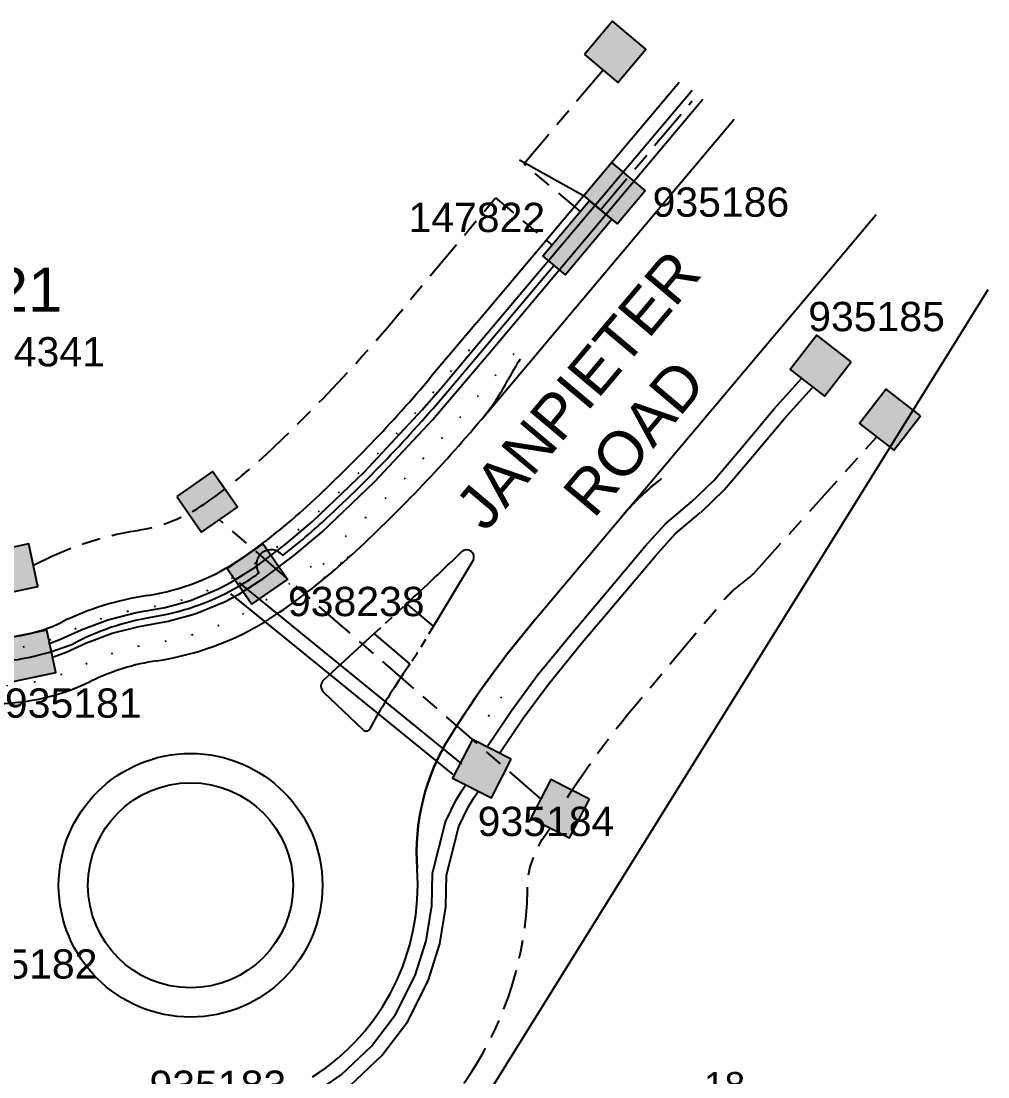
# Model space of a CAD drawing. Header units: metres. Extents: x 305809 to 306184, y 6275996 to 6276634.
# Drawn here: x 306118.3 to 306184.3, y 6276413.2 to 6276485.3 of the extents above; entities that cross this region are included whole.
import ezdxf
from ezdxf.enums import TextEntityAlignment as Align

# ---------------------------------------------------------------- set-up
doc = ezdxf.new("R2010")
doc.units = ezdxf.units.M
doc.header["$LTSCALE"] = 0.7
for name, pattern in [('Cable Exist UG', [8.2, 4, -1.2, 1.8, -1.2]), ('Dash', [5, 3, -2]), ('DOT', [6.35, 0, -6.35])]:
    doc.linetypes.add(name, pattern=pattern)
doc.layers.get('0').update_dxf_attribs({"color": 6})
for name, color, linetype in [('_User Miscellaneous1', 3, 'Continuous'), ('_User Miscellaneous11', 7, 'Continuous'), ('_User Miscellaneous3', 11, 'Continuous'), ('_User Miscellaneous6', 7, 'Continuous'), ('_User Miscellaneous7', 150, 'Continuous'), ('_User Miscellaneous8', 7, 'Continuous'), ('_User_SL_Exist', 7, 'Continuous'), ('Cadastre Developer_SP_EXT', 4, 'Continuous'), ('Cadastre Land Parcels_SP_EXT', 4, 'Continuous'), ('Cadastre Roads_SP_EXT', 8, 'Continuous'), ('Cadastre Roads_SP_NEW', 8, 'Continuous'), ('Mains_LV_NEW_T84', 2, 'Continuous'), ('SupportsUG_SP_LV_EXT', 7, 'Continuous'), ('SupportsUG_SP_LV_SL_EXT', 7, 'Continuous'), ('UG_Details_SP_MISC', 7, 'Continuous')]:
    doc.layers.add(name, color=color, linetype=linetype)
doc.styles.add('ARIAL', font='arial.ttf', dxfattribs={"height": 2})
doc.styles.add('ARIAL 3.0', font='arial.ttf', dxfattribs={"height": 3})
doc.styles.add('COLUMN_LABEL', font='arial.ttf')
doc.styles.add('POLE_LABEL', font='arial.ttf')
doc.styles.get("Standard").update_dxf_attribs({"font": 'arial.ttf'})
doc.styles.add('style1', font='iso3098b.shx')
doc.linetypes.add('Cable New UG', pattern='A,8,-1,["x",style1,S=3.5,R=0,X=0.35,Y=-1],-3.5', length=12.5)

# ---------------------------------------------------------------- blocks, each defined once
blk = doc.blocks.new('COLUMN_EXT')
at = {"layer": '_User Miscellaneous7'}
blk.add_hatch(color=256, dxfattribs=at).paths.add_polyline_path([(-7.48500000000015, 1.484999999999892), (-7.48500000000015, -1.485000000000078), (-4.515000000000038, -1.485000000000078), (-4.515000000000038, 1.484999999999892)])
at = {"layer": '_User Miscellaneous8'}
blk.add_hatch(color=256, dxfattribs=at).paths.add_polyline_path([(-1.48500000000015, 1.484999999999891), (-1.48500000000015, -1.485000000000079), (1.484999999999962, -1.485000000000079), (1.484999999999962, 1.484999999999891)])
at = {"layer": '_User Miscellaneous7'}
blk.add_lwpolyline([(-7.48500000000015, -1.485000000000078), (-4.515000000000038, -1.485000000000078), (-4.515000000000038, 1.484999999999892), (-7.48500000000015, 1.484999999999892)], close=True, dxfattribs=at)
at = {"layer": '_User Miscellaneous8'}
blk.add_lwpolyline([(-1.485000000000149, -1.485000000000079), (1.484999999999962, -1.485000000000079), (1.484999999999962, 1.484999999999891), (-1.485000000000149, 1.484999999999891)], close=True, dxfattribs=at)
at = {"flags": 9}
for tag, style, p in [('STRUCTURE_PLANT_NUMBER', 'POLE_LABEL', (1.813241310185049, 0.03081449384793444)), ('STREET_CODE', 'COLUMN_LABEL', (1.813241310185049, -0.2))]:
    blk.add_attdef(tag, text='', height=0.2, dxfattribs=dict(at, style=style)).set_placement(p, align=Align.MIDDLE_LEFT)
for tag, p in [('STATE', (1.813241310185049, -0.8)), ('OWNED_BY', (1.813241310185049, -0.6000000000000001)), ('COLUMN_TYPE', (1.813241310185049, -0.3999999999999999)), ('USAGE', (1.813241310185049, -1)), ('LEGEND', (1.813241310185049, -1.2)), ('LOCATION', (1.813241310185049, -1.4)), ('STREETNAME', (1.813241310185049, -1.6)), ('SUBURB', (1.813241310185049, -1.8)), ('NOTES', (1.813241310185049, -2))]:
    blk.add_attdef(tag, text='', height=0.2, dxfattribs=at).set_placement(p, align=Align.MIDDLE_LEFT)
at = {"flags": 1}
blk.add_attdef('Z', (1.813241310185049, -2.350910900690394), '', height=0.2, dxfattribs=at)
at = {"layer": '_User Miscellaneous6', "style": 'ARIAL', "flags": 8}
blk.add_attdef('ASSET_NUM', text='', height=2, dxfattribs=at).set_placement((2, 2), align=Align.MIDDLE_LEFT)
blk = doc.blocks.new('A$C7DAD38F0')
at = {"layer": '_User Miscellaneous11', "color": 3, "style": 'ARIAL'}
blk.add_attdef('DRG_NO', text='', height=2, dxfattribs=at).set_placement((0, -4.234356815353749), align=Align.MIDDLE_CENTER)
at = {"layer": '_User Miscellaneous6', "color": 2, "style": 'ARIAL 3.0'}
blk.add_attdef('URS___', text='', height=3, dxfattribs=at).set_placement((0, 0), align=Align.MIDDLE_CENTER)
blk = doc.blocks.new('*U151')
at = {"layer": '_User Miscellaneous7'}
blk.add_hatch(color=256, dxfattribs=at).paths.add_polyline_path([(-1.484999999999982, -7.485000000000056), (1.484999999999988, -7.485000000000054), (1.484999999999986, -4.514999999999943), (-1.484999999999983, -4.514999999999945)])
at = {"layer": '_User Miscellaneous8'}
blk.add_hatch(color=256, dxfattribs=at).paths.add_polyline_path([(-1.484999999999984, -1.485000000000056), (1.484999999999986, -1.485000000000055), (1.484999999999985, 1.485000000000056), (-1.484999999999985, 1.485000000000055)])
at = {"layer": '_User Miscellaneous7'}
blk.add_lwpolyline([(1.484999999999988, -7.485000000000054), (1.484999999999986, -4.514999999999943), (-1.484999999999983, -4.514999999999945), (-1.484999999999982, -7.485000000000056)], close=True, dxfattribs=at)
at = {"layer": '_User Miscellaneous8'}
blk.add_lwpolyline([(1.484999999999986, -1.485000000000055), (1.484999999999985, 1.485000000000056), (-1.484999999999985, 1.485000000000055), (-1.484999999999984, -1.485000000000056)], close=True, dxfattribs=at)
at = {"flags": 9}
for tag, style, p in [('STRUCTURE_PLANT_NUMBER', 'POLE_LABEL', (1.813241310185143, 0.03081449384802815)), ('STREET_CODE', 'COLUMN_LABEL', (1.813241310185143, -0.1999999999999063))]:
    blk.add_attdef(tag, text='', height=0.2, dxfattribs=dict(at, style=style)).set_placement(p, align=Align.MIDDLE_LEFT)
for tag, p in [('STATE', (1.813241310185143, -0.7999999999999063)), ('OWNED_BY', (1.813241310185143, -0.5999999999999064)), ('COLUMN_TYPE', (1.813241310185143, -0.3999999999999062)), ('USAGE', (1.813241310185143, -0.9999999999999063)), ('LEGEND', (1.813241310185143, -1.199999999999906)), ('LOCATION', (1.813241310185143, -1.399999999999906)), ('STREETNAME', (1.813241310185143, -1.599999999999906)), ('SUBURB', (1.813241310185143, -1.799999999999906)), ('NOTES', (1.813241310185143, -1.999999999999906))]:
    blk.add_attdef(tag, text='', height=0.2, dxfattribs=at).set_placement(p, align=Align.MIDDLE_LEFT)
at = {"flags": 1}
blk.add_attdef('Z', (1.813241310185143, -2.3509109006903), '', height=0.2, dxfattribs=at)
at = {"layer": '_User Miscellaneous6', "style": 'ARIAL', "flags": 8}
blk.add_attdef('ASSET_NUM', text='', height=2, dxfattribs=at).set_placement((2.000000000000094, 2.000000000000094), align=Align.MIDDLE_LEFT)
blk = doc.blocks.new('*U152')
at = {"layer": '_User Miscellaneous7'}
blk.add_hatch(color=256, dxfattribs=at).paths.add_polyline_path([(-8.91222095133221, -7.65335383901979), (-5.942220951332241, -7.653353839019788), (-5.942220951332243, -4.683353839019676), (-8.912220951332213, -4.683353839019678)])
at = {"layer": '_User Miscellaneous8'}
blk.add_hatch(color=256, dxfattribs=at).paths.add_polyline_path([(-1.484999999999984, -1.485000000000056), (1.484999999999986, -1.485000000000055), (1.484999999999985, 1.485000000000056), (-1.484999999999985, 1.485000000000055)])
at = {"layer": '_User Miscellaneous7'}
blk.add_lwpolyline([(-5.942220951332241, -7.653353839019788), (-5.942220951332243, -4.683353839019676), (-8.912220951332213, -4.683353839019678), (-8.91222095133221, -7.65335383901979)], close=True, dxfattribs=at)
at = {"layer": '_User Miscellaneous8'}
blk.add_lwpolyline([(1.484999999999986, -1.485000000000055), (1.484999999999985, 1.485000000000056), (-1.484999999999985, 1.485000000000055), (-1.484999999999984, -1.485000000000056)], close=True, dxfattribs=at)
at = {"flags": 9}
for tag, style, p in [('STRUCTURE_PLANT_NUMBER', 'POLE_LABEL', (1.813241310185143, 0.03081449384802815)), ('STREET_CODE', 'COLUMN_LABEL', (1.813241310185143, -0.1999999999999063))]:
    blk.add_attdef(tag, text='', height=0.2, dxfattribs=dict(at, style=style)).set_placement(p, align=Align.MIDDLE_LEFT)
for tag, p in [('STATE', (1.813241310185143, -0.7999999999999063)), ('OWNED_BY', (1.813241310185143, -0.5999999999999064)), ('COLUMN_TYPE', (1.813241310185143, -0.3999999999999062)), ('USAGE', (1.813241310185143, -0.9999999999999063)), ('LEGEND', (1.813241310185143, -1.199999999999906)), ('LOCATION', (1.813241310185143, -1.399999999999906)), ('STREETNAME', (1.813241310185143, -1.599999999999906)), ('SUBURB', (1.813241310185143, -1.799999999999906)), ('NOTES', (1.813241310185143, -1.999999999999906))]:
    blk.add_attdef(tag, text='', height=0.2, dxfattribs=at).set_placement(p, align=Align.MIDDLE_LEFT)
at = {"flags": 1}
blk.add_attdef('Z', (1.813241310185143, -2.3509109006903), '', height=0.2, dxfattribs=at)
at = {"layer": '_User Miscellaneous6', "style": 'ARIAL', "flags": 8}
blk.add_attdef('ASSET_NUM', text='', height=2, dxfattribs=at).set_placement((2.000000000000094, 2.000000000000094), align=Align.MIDDLE_LEFT)
blk = doc.blocks.new('PILLAR_EXT')
blk.add_hatch(color=256).paths.add_polyline_path([(-2.475, 2.490000000000014), (-2.475, 0.509999999999986), (2.475, 0.509999999999986), (2.475, 2.490000000000014)])
blk.add_lwpolyline([(-2.475, 0.509999999999986), (2.475, 0.509999999999986), (2.475, 2.490000000000014), (-2.475, 2.490000000000014)], close=True)
for tag, p, flags in [('OWNED_BY', (0, 1.299999999999906), 9), ('STATE', (0, 1.099999999999906), 9), ('SUPPORT_TYPE', (0, 0.8999999999999062), 9), ('USAGE', (0, 0.6999999999999063), 9), ('LEGEND', (0, 0.4999999999999063), 9), ('LOCATION', (0, 0.2999999999999063), 9), ('NOTES', (0, 0.09999999999990639), 9), ('PARENT', (0, -0.1000000000000936), 9), ('STREETNAME', (0, -0.3000000000000935), 9), ('SUBURB', (0, -0.5000000000000935), 1)]:
    blk.add_attdef(tag, p, '', height=0.2, dxfattribs=dict(flags=flags))
at = {"layer": '_User Miscellaneous6', "style": 'ARIAL', "flags": 8}
blk.add_attdef('ASSET_NUM', text='', height=2, dxfattribs=at).set_placement((1.5, 7.499999999999906), align=Align.TOP_LEFT)

msp = doc.modelspace()

# ---------------------------------------------------------------- linework, layer by layer
at = {"layer": '_User Miscellaneous3', "color": 2, "linetype": 'DOT', "ltscale": 0.4}
for p, q in [((306140.2014567925, 6276448.276679833), (306139.2729770946, 6276449.058219676)), ((306139.044601213, 6276447.289792649), (306138.1107389324, 6276448.075863234)), ((306151.1161637409, 6276439.089318636), (306149.9648899017, 6276440.058393541)), ((306150.2561725081, 6276437.852548428), (306149.1026089145, 6276438.823550713))]:
    msp.add_line(p, q, dxfattribs=at)
at = {"layer": '_User Miscellaneous3', "color": 2, "linetype": 'DOT', "ltscale": 0.4, "flags": 128}
for points in [[(306066.3854468791, 6276457.648838995), (306099.8418099422, 6276446.151904363, 0.02944292185190946), (306110.7564084923, 6276443.106173364, 0.04204473499533939), (306115.9673103185, 6276442.429048727, 0.1256120276477948), (306121.4400441298, 6276443.56543289, -0.07654266054829033), (306127.0200289603, 6276445.302921467, 0.1139619496459761), (306133.842609717, 6276447.996514506, 0.03507414391059647), (306138.3675795756, 6276451.604216407, 0.03201196402138209), (306146.8859782115, 6276460.502502515), (306150.0058665226, 6276464.209664275)], [(306151.9186356117, 6276462.599908264), (306148.7987473006, 6276458.892746504, -0.03201196402031801), (306140.0592064363, 6276449.763456085, -0.006028640453838367), (306139.2729770948, 6276449.058219676)], [(306138.1107389328, 6276448.075863234, -0.02034760221278297), (306135.2603279909, 6276445.937370291, -0.1139619496469988), (306127.3913391421, 6276442.830649486, 0.07654266054718757), (306122.5379148367, 6276441.319396401, -0.1256120276468813), (306115.8543992082, 6276439.931599813, -0.03241042200506566), (306111.5035535498, 6276440.41203555)]]:
    msp.add_lwpolyline(points, format="xyb", dxfattribs=at)
msp.add_lwpolyline([(306140.6530934247, 6276448.680782751), (306139.5811418043, 6276448.798824668), (306138.422124201, 6276447.813757348), (306138.5706404622, 6276446.904480867)], dxfattribs=at)
at = {"layer": '_User_SL_Exist', "linetype": 'Cable Exist UG', "flags": 128}
for points in [[(306158.0150339389, 6276481.969188942), (306152.6090253223, 6276475.533791772), (306156.4600741116, 6276472.302374856)], [(306157.8445411732, 6276472.413440811), (306164.0971267706, 6276479.864974556)], [(306168.2786827136, 6276447.576649613), (306176.6842439944, 6276456.93728679)], [(306153.7683633585, 6276432.221187823), (306131.8449115998, 6276451.271819687)]]:
    msp.add_lwpolyline(points, dxfattribs=at)
for points in [[(306119.1484524646, 6276448.159427934, -0.08188631604302132), (306126.2328513721, 6276450.544138066, 0.1139619496529647), (306130.8370469765, 6276452.361900239, 0.03507414402957992), (306134.7813306401, 6276455.506628298, 0.03720781425738631), (306145.2817696752, 6276466.794291002), (306150.6806616327, 6276473.235659764), (306154.5317104217, 6276470.004242847)], [(306155.5815968591, 6276432.307499828, -0.03229520202403562), (306160.2511090144, 6276438.644785749), (306166.3041463682, 6276445.837219059, -0.05416461589637113), (306167.2409819256, 6276446.732979345, 0.01393385898463423), (306168.2786827136, 6276447.576649613, 0.01393385898463423)], [(306139.9275516705, 6276405.37396977, 0.2855142789710522), (306152.867111745, 6276426.77481956, -0.1218294929659025), (306154.4130606431, 6276430.222484391, -0.1138886810383071)]]:
    msp.add_lwpolyline(points, format="xyb", dxfattribs=at)
at = {"layer": 'Cadastre Developer_SP_EXT'}
for p, q in [((306149.3937804141, 6276464.724786198), (306163.2040525469, 6276481.134640539)), ((306156.6839843321, 6276473.387264624), (306152.3073678253, 6276475.804955248)), ((306184.2700890807, 6276466.962787086), (306146.9554545645, 6276406.910536568)), ((306149.3937804141, 6276464.724786198), (306146.273892103, 6276461.017624438))]:
    msp.add_line(p, q, dxfattribs=at)
for centre, radius, start, end in [((306073.2061128974, 6276522.510304018), 95.5, 312.5824715666998, 319.9165686914076), ((306110.421903835, 6276482.013576929), 40.5, 304.5473637082603, 312.5824715666998), ((306124.5990865725, 6276461.422134784), 15.5, 278.5414040960382, 304.5473637082603), ((306129.8716911586, 6276426.31587265), 20.00000000240099, 98.54140408944211, 116.0495508276497), ((306116.4776685356, 6276453.717517821), 10.5, 267.4113874104651, 296.0495508276497)]:
    msp.add_arc(centre, radius, start, end, dxfattribs=at)
at = {"layer": 'Cadastre Roads_SP_EXT'}
for p, q in [((306149.7191903846, 6276458.122813687), (306166.95942519, 6276478.608271107)), ((306159.4181773599, 6276451.632340937), (306176.639942122, 6276472.095851597)), ((306153.3651402938, 6276444.439907385), (306159.418177647, 6276451.632340694)), ((306149.1360094524, 6276448.458074497), (306146.4420423816, 6276444.004050539)), ((306146.4420423814, 6276444.004050539), (306144.6197966587, 6276445.537910286)), ((306138.9638222283, 6276440.350581758), (306142.3906753049, 6276443.492933172)), ((306144.838916507, 6276441.432147085), (306142.3906753051, 6276443.492933172)), ((306141.6428993367, 6276436.929089273), (306138.9567824224, 6276439.47269433))]:
    msp.add_line(p, q, dxfattribs=at)
at = {"layer": 'Cadastre Roads_SP_EXT', "linetype": 'Dash', "ltscale": 0.3}
for p, q in [((306142.3906753049, 6276443.492933172), (306144.6197966644, 6276445.537910282)), ((306146.4420423816, 6276444.004050539), (306145.316448355, 6276442.143069083))]:
    msp.add_line(p, q, dxfattribs=at)
at = {"layer": 'Cadastre Roads_SP_EXT'}
for centre, radius in [((306129.8716911583, 6276426.315872656), 9), ((306129.8716911657, 6276426.315872654), 6.99999999993671)]:
    msp.add_circle(centre, radius, dxfattribs=at)
for centre, radius, start, end in [((306164.806540084, 6276453.841740006), 14.99999997612557, 146.0305910038356, 152.3181478322294), ((306138.2402623458, 6276467.778896232), 15.00019063345821, 319.9157010201957, 332.3171981250241), ((306073.2061128962, 6276522.510304016), 99.99999999969296, 312.5824715414897, 319.9165687108278), ((306170.8948099661, 6276441.973826959), 14.9999992319308, 127.5151805207267, 139.9166776940699), ((306110.4219038411, 6276482.013576929), 44.9999999961905, 304.5473637075317, 312.5824715342877), ((306009.0664050262, 6276592.593338928), 200.0000526975674, 312.6693768430734, 314.1442751049253), ((306148.7081790332, 6276448.716842989), 0.4999999999414828, 328.8328182615836, 134.1442587692463), ((306124.5990865706, 6276461.422134784), 20.00000000072383, 278.5414041081132, 304.5473637187031), ((306206.9226747897, 6276399.366739106), 69.9999999996879, 139.9165687094837, 147.9780362145343), ((306129.8716911555, 6276426.315872651), 15.50000000059381, 98.54140409214797, 116.0495508363586), ((306311.1000709907, 6276330.269075388), 199.9999999983237, 146.2331069730628, 146.8636892875368), ((306116.4776685354, 6276453.717517822), 15.00000000026781, 267.4113874116135, 296.0495508462832), ((306139.3693319906, 6276439.908358023), 0.599999999408161, 132.5201616776943, 226.5609448429496), ((306168.7467526558, 6276423.196642605), 30.00000002847338, 146.8636892919122, 152.5867405840023), ((306141.8491741205, 6276437.14692112), 0.2999999996449961, 226.5609448792736, 332.5867407069437), ((306160.291205598, 6276428.530176505), 15.00000000000501, 147.978036212695, 184.163343643877), ((306129.8716911588, 6276426.315872655), 15.500000004386, 302.4596072988804, 4.163343646298255)]:
    msp.add_arc(centre, radius, start, end, dxfattribs=at)
at = {"layer": 'Cadastre Roads_SP_EXT', "linetype": 'Dash', "ltscale": 0.3}
msp.add_arc((306311.1000710257, 6276330.26907544), 199.9999999984179, 145.9877619616243, 146.2331069910537, dxfattribs=at)
at = {"layer": 'Cadastre Roads_SP_NEW', "flags": 128}
msp.add_lwpolyline([(306138.1906170496, 6276413.237437269, 0.2759329284456453), (306145.3307886628, 6276427.441174612, -0.1592133860076983), (306147.5735321818, 6276436.483841252, -0.03518930166219814), (306153.3651402938, 6276444.439907385), (306159.418177647, 6276451.632340694, -0.0541646159002412), (306161.7602363339, 6276453.871706665, 0.005804596323393882), (306162.0339960523, 6276454.086981977, 0.005804596323393882)], format="xyb", dxfattribs=at)
at = {"layer": 'Mains_LV_NEW_T84', "color": 2, "linetype": 'Cable New UG', "flags": 128}
for points in [[(306136.1566632901, 6276448.821376704, 0.02092578707681432), (306138.841235108, 6276451.088803527, 0.03201196385630433), (306147.4215535391, 6276460.051770811), (306154.6627406004, 6276468.621522417)], [(306105.3525903687, 6276381.396241495), (306109.8030624778, 6276392.565314177, 0.0243472243752348), (306112.1087835907, 6276399.285968883, 0.02235897867286005), (306113.6415460721, 6276405.628962327), (306114.4577010521, 6276409.818665876, 0.03937979541321498), (306114.6896119328, 6276411.850049286, 0.1013050648603836), (306113.8230205236, 6276416.991883665, 0.09899903384249875), (306110.9558911321, 6276421.432528041), (306117.5595309878, 6276441.657899978, 0.06362248653762238), (306121.8259047851, 6276442.786939478, -0.08373574935166948), (306127.1668442374, 6276444.617176569, 0.08945519685288678), (306132.8757726267, 6276446.573011308, 0.02362176066902759), (306134.239570833, 6276447.419954124, 0.002231999041971018), (306134.5474687158, 6276447.633973685, 0.002231999041971018)]]:
    msp.add_lwpolyline(points, format="xyb", dxfattribs=at)
at = {"layer": 'Mains_LV_NEW_T84', "color": 2, "linetype": 'Cable New UG'}
msp.add_arc((306135.3591343796, 6276448.218095976), 1.00000000011189, 37.10522557575493, 215.7410080471128, dxfattribs=at)
at = {"layer": 'UG_Details_SP_MISC'}
for p, q in [((306149.5214035894, 6276463.292341578), (306164.0885918648, 6276480.601590481)), ((306150.2559069196, 6276462.67419527), (306164.823095195, 6276479.983444173)), ((306147.0559925163, 6276460.362852845), (306149.5214035894, 6276463.292341578)), ((306147.78711459675, 6276459.740688818), (306150.2559069196, 6276462.67419527)), ((306169.66450529674, 6276458.806661422), (306171.56212978135, 6276460.919699079)), ((306145.67987774574, 6276458.763550016), (306147.0559925163, 6276460.362852845)), ((306170.3890709892, 6276458.176706827), (306172.2763824463, 6276460.27826075)), ((306146.3947706683, 6276458.12252467), (306147.78711459675, 6276459.740688818)), ((306141.72935754823, 6276454.535017055), (306145.67987774574, 6276458.763550016)), ((306167.24683653633, 6276455.933893453), (306169.66450529674, 6276458.806661422)), ((306142.41260016715, 6276453.860114056), (306146.3947706683, 6276458.12252467)), ((306167.9795937515, 6276455.313672343), (306170.3890709892, 6276458.176706827)), ((306165.5657551827, 6276453.959132842), (306167.24683653633, 6276455.933893453)), ((306166.2671792681, 6276453.302104809), (306167.9795937515, 6276455.313672343)), ((306138.18500321463, 6276451.141223386), (306141.72935754823, 6276454.535017055)), ((306138.8278032772, 6276450.4275957905), (306142.41260016715, 6276453.860114056)), ((306164.0310849402, 6276452.469288925), (306165.5657551827, 6276453.959132842)), ((306164.699773183, 6276451.780481234), (306166.2671792681, 6276453.302104809)), ((306162.26788983133, 6276450.9935600115), (306164.0571473756, 6276452.492801378)), ((306162.9357261228, 6276450.300689639), (306164.67371074756, 6276451.756968781)), ((306136.30541658244, 6276449.549188829), (306138.18500321463, 6276451.141223386)), ((306160.88170143217, 6276449.457714899), (306162.26788983133, 6276450.9935600115)), ((306136.9040711115, 6276448.798169387), (306138.8278032772, 6276450.4275957905)), ((306161.60549789446, 6276448.826846312), (306162.9357261228, 6276450.300689639)), ((306134.323714649, 6276448.0638123695), (306136.30541658244, 6276449.549188829)), ((306158.76450514153, 6276446.941987301), (306160.88170143217, 6276449.457714899)), ((306134.87037584063, 6276447.273821536), (306136.9040711115, 6276448.798169387)), ((306159.49900847184, 6276446.323840993), (306161.60549789446, 6276448.826846312)), ((306132.6516429758, 6276446.998092619), (306134.323714649, 6276448.0638123695)), ((306133.13202181325, 6276446.165855742), (306134.87037584063, 6276447.273821536)), ((306129.8720790213, 6276445.767138402), (306131.7844425146, 6276446.547112669)), ((306131.7844425146, 6276446.547112669), (306132.6516429758, 6276446.998092619)), ((306133.194693809, 6276446.954365057), (306148.3657786027, 6276434.615888204)), ((306155.8608910934, 6276443.491810277), (306158.76450514153, 6276446.941987301)), ((306128.12924745504, 6276445.284224944), (306129.8720790213, 6276445.767138402)), ((306132.1880389582, 6276445.674945786), (306133.13202181325, 6276446.165855742)), ((306132.58897098096, 6276446.209583306), (306147.76005577465, 6276433.871106453)), ((306156.6002802806, 6276442.879469518), (306159.49900847184, 6276446.323840993)), ((306126.1566787739, 6276444.928985643), (306128.12924745504, 6276445.284224944)), ((306130.18258601194, 6276444.857004167), (306132.1880389582, 6276445.674945786)), ((306122.39790474094, 6276443.762777203), (306124.2289921338, 6276444.438375969)), ((306124.2289921338, 6276444.438375969), (306126.1566787739, 6276444.928985643)), ((306126.3603993888, 6276443.99023034), (306128.34294679237, 6276444.347266706)), ((306128.34294679237, 6276444.347266706), (306130.18258601194, 6276444.857004167)), ((306121.00388515834, 6276443.124199422), (306122.39790474094, 6276443.762777203)), ((306124.5143082828, 6276443.520387298), (306126.3603993888, 6276443.99023034)), ((306120.18073285214, 6276442.808541688), (306121.00388515834, 6276443.124199422)), ((306121.37602734263, 6276442.238741213), (306122.76449178223, 6276442.874774273)), ((306122.76449178223, 6276442.874774273), (306124.5143082828, 6276443.520387298)), ((306153.5293856077, 6276440.630830711), (306155.8608910934, 6276443.491810277)), ((306154.2879930887, 6276440.04207263), (306156.6002802806, 6276442.879469518)), ((306120.5244615685, 6276441.912187646), (306121.37602734263, 6276442.238741213)), ((306151.7870798572, 6276438.272163778), (306153.5293856077, 6276440.630830711)), ((306152.5717319092, 6276437.718663842), (306154.2879930887, 6276440.04207263)), ((306150.13346523844, 6276435.815614013), (306151.7870798572, 6276438.272163778)), ((306150.9298442974, 6276435.279535294), (306152.5717319092, 6276437.718663842)), ((306147.9672971564, 6276432.103410604), (306148.39549977134, 6276432.812699905)), ((306148.39549977134, 6276432.812699905), (306148.6751276489, 6276433.226571809)), ((306147.2666669505, 6276430.653527491), (306147.9672971564, 6276432.103410604)), ((306148.8122304116, 6276431.645498752), (306149.20467945666, 6276432.295564629)), ((306149.20467945666, 6276432.295564629), (306149.47058670066, 6276432.689128884)), ((306148.17343899846, 6276430.323584745), (306148.8122304116, 6276431.645498752)), ((306146.3761913436, 6276427.133895174), (306147.2666669505, 6276430.653527491)), ((306147.3337789056, 6276427.004802315), (306148.17343899846, 6276430.323584745)), ((306146.3314537977, 6276424.919766151), (306146.3761913436, 6276427.133895174)), ((306147.2899207265, 6276424.83419449), (306147.3337789056, 6276427.004802315)), ((306145.95163400535, 6276422.534108025), (306146.3314537977, 6276424.919766151)), ((306146.8884279804, 6276422.3124079695), (306147.2899207265, 6276424.83419449)), ((306145.19614685635, 6276420.150056483), (306145.95163400535, 6276422.534108025)), ((306146.0872174097, 6276419.7840694), (306146.8884279804, 6276422.3124079695)), ((306143.84496457776, 6276417.5068395985), (306145.19614685635, 6276420.150056483)), ((306144.6620035653, 6276416.996030099), (306146.0872174097, 6276419.7840694)), ((306142.2091016606, 6276415.332134033), (306143.84496457776, 6276417.5068395985)), ((306142.927651692, 6276414.690393953), (306144.6620035653, 6276416.996030099)), ((306140.15364738187, 6276413.387370462), (306142.2091016606, 6276415.332134033)), ((306140.7601019387, 6276412.6395714935), (306142.927651692, 6276414.690393953)), ((306137.88012305653, 6276411.814974903), (306140.15364738187, 6276413.387370462))]:
    msp.add_line(p, q, dxfattribs=at)

# ---------------------------------------------------------------- block references
at = {"layer": '_User Miscellaneous1'}
msp.add_blockref('A$C7DAD38F0', (306110.2826099455, 6276466.969748573), dxfattribs=at).add_auto_attribs({'URS___': 'URS 17821', 'DRG_NO': 'EE. DRG. No. 504341'})
at = {"layer": 'SupportsUG_SP_LV_EXT'}
ref = msp.add_blockref('PILLAR_EXT', (306155.1045747065, 6276471.481663606), dxfattribs=dict(at, rotation=229.9999712170049))
ref.add_attrib('ASSET_NUM_001', '147822', (306144.740406952, 6276470.905312533), dxfattribs={"layer": '_User Miscellaneous6', "height": 2, "style": 'ARIAL'})
at = {"layer": 'SupportsUG_SP_LV_SL_EXT'}
ref = msp.add_blockref('*U152', (306158.7870629602, 6276473.560029588), dxfattribs=dict(at, rotation=229.9683052869635))
ref.add_attrib('ASSET_NUM_001', '935186', (306161.3958464963, 6276471.95294906), dxfattribs={"layer": '_User Miscellaneous6', "height": 2, "style": 'ARIAL'})
ref = msp.add_blockref('*U151', (306172.8563102586, 6276461.790342354), dxfattribs=dict(at, rotation=52.16658849212087))
ref.add_attrib('ASSET_NUM_001', '935185', (306172.0132162371, 6276464.14200487), dxfattribs={"layer": '_User Miscellaneous6', "height": 2, "style": 'ARIAL'})
ref = msp.add_blockref('COLUMN_EXT', (306134.4263064875, 6276447.567548445), dxfattribs=dict(at, rotation=304.8714771623702))
ref.add_attrib('ASSET_NUM_001', '938238', (306136.5167926006, 6276444.689474403), dxfattribs={"layer": '_User Miscellaneous6', "height": 2, "style": 'ARIAL'})
ref = msp.add_blockref('COLUMN_EXT', (306118.9143149657, 6276441.982826552), dxfattribs=dict(at, rotation=281.7304691473296))
ref.add_attrib('ASSET_NUM_001', '935181', (306117.2066165197, 6276437.754975043), dxfattribs={"layer": '_User Miscellaneous6', "height": 2, "style": 'ARIAL'})
ref = msp.add_blockref('COLUMN_EXT', (306149.7498602481, 6276434.279550705), dxfattribs=dict(at, rotation=152.8775084932963))
ref.add_attrib('ASSET_NUM_001', '935184', (306149.4606528581, 6276429.67753775), dxfattribs={"layer": '_User Miscellaneous6', "height": 2, "style": 'ARIAL'})
ref = msp.add_blockref('COLUMN_EXT', (306113.1848611651, 6276418.337253137), dxfattribs=dict(at, rotation=21.48980449490473))
ref.add_attrib('ASSET_NUM_001', '935182', (306114.1971935898, 6276419.944532558), dxfattribs={"layer": '_User Miscellaneous6', "height": 2, "style": 'ARIAL'})
ref = msp.add_blockref('COLUMN_EXT', (306134.935992752, 6276409.019455275), dxfattribs=dict(at, rotation=129.9568703992148))
ref.add_attrib('ASSET_NUM_001', '935183', (306127.071655022, 6276411.667841599), dxfattribs={"layer": '_User Miscellaneous6', "height": 2, "style": 'ARIAL'})

# ---------------------------------------------------------------- texts
at = {"layer": 'Cadastre Land Parcels_SP_EXT'}
msp.add_text('18', height=1.8, dxfattribs=at).set_placement((306164.9107486086, 6276411.770987199))
at = {"layer": 'Cadastre Roads_SP_EXT', "color": 3}
for s, p in [('JANPIETER', (306150.0034292996, 6276450.362113459)), ('ROAD', (306157.3786364419, 6276451.277813248))]:
    msp.add_text(s, height=3, rotation=49.91656869784992, dxfattribs=at).set_placement(p)

doc.saveas('drawing.dxf')
